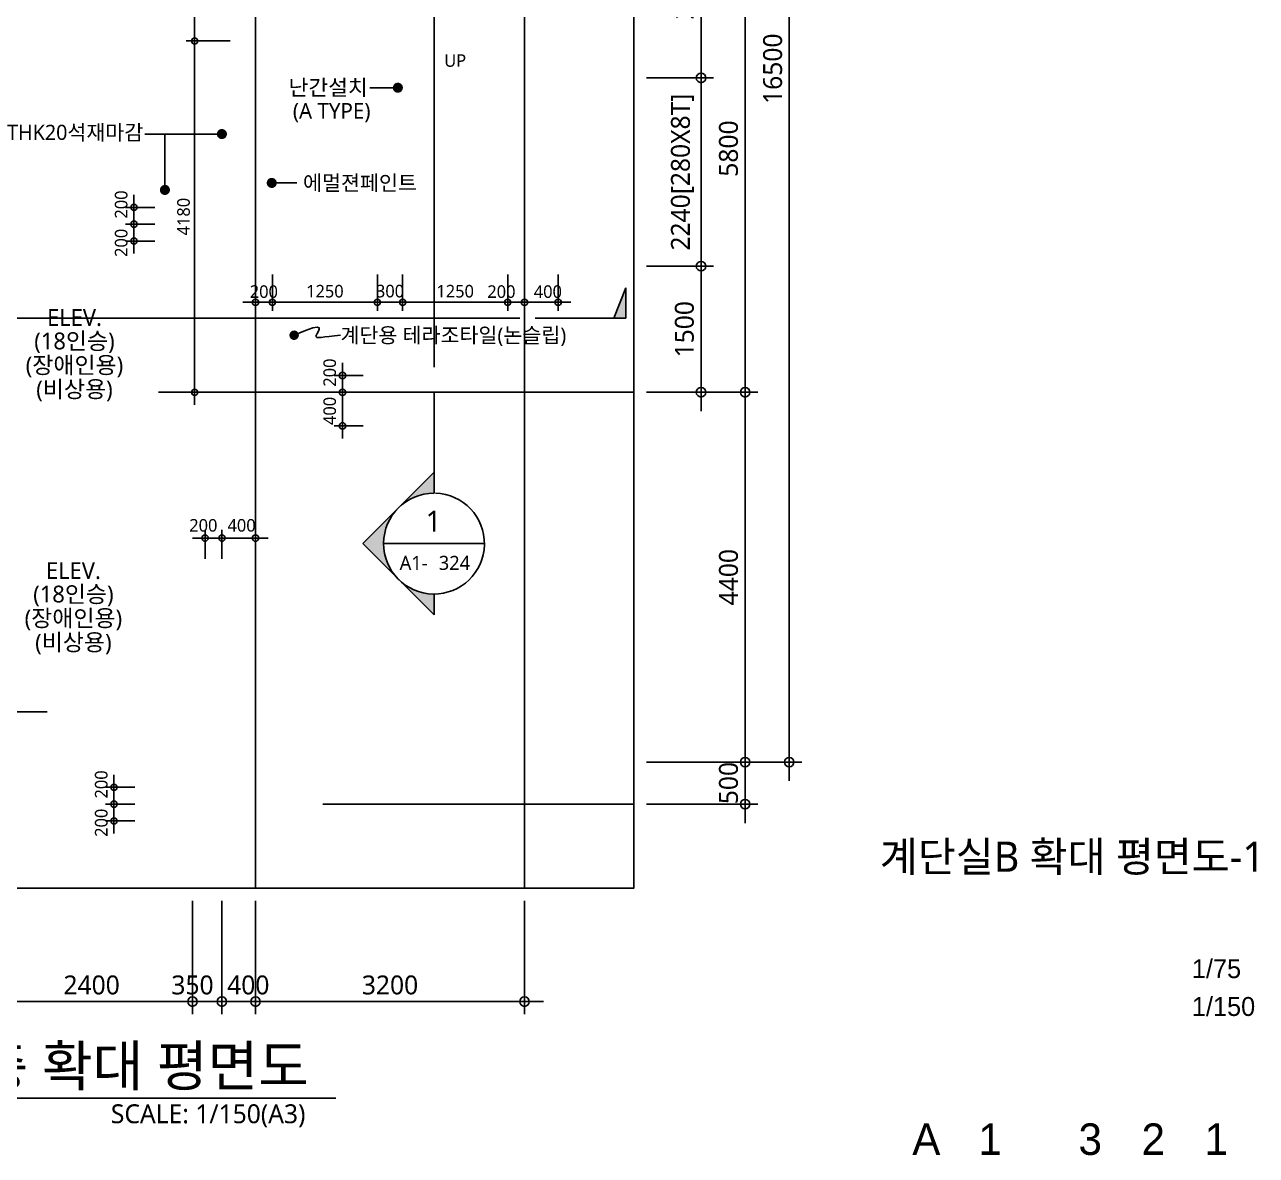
# Model space of a CAD drawing. Header units: millimetres. Extents: x 81033 to 452328, y -17390 to 42241.
# Drawn here: x 124457 to 139111, y 1396 to 14849 of the extents above; entities that cross this region are included whole.
import ezdxf
from ezdxf.enums import TextEntityAlignment as Align

# ---------------------------------------------------------------- set-up
doc = ezdxf.new("R2010")
doc.units = ezdxf.units.MM
doc.header["$LTSCALE"] = 100
doc.header["$MEASUREMENT"] = 0
doc.header["$PDSIZE"] = -10
doc.linetypes.add('CEN', pattern=[62, 60, -1, 0, -1])
doc.layers.get('0').update_dxf_attribs({"linetype": 'CONTINUOUS'})
doc.layers.get('Defpoints').update_dxf_attribs({"color": 171, "linetype": 'CONTINUOUS'})
for name, color, linetype in [('CEN(ST)', 1, 'CEN'), ('LED', 7, 'CONTINUOUS'), ('NDIM', 7, 'CONTINUOUS'), ('SYM', 7, 'CONTINUOUS'), ('TEXT', 3, 'CONTINUOUS'), ('TEXT(MIN)', 7, 'CONTINUOUS'), ('TEXT(노트)', 7, 'CONTINUOUS'), ('TEXT-TITLE', 6, 'CONTINUOUS'), ('TEXT-기입', 6, 'CONTINUOUS')]:
    doc.layers.add(name, color=color, linetype=linetype)
doc.styles.add('CGS', font='cgse', dxfattribs={"bigfont": 'cgs'})
doc.styles.add('나눔바른고딕', font='NanumBarunGothic.ttf')
doc.dimstyles.new('NDIM 1200', dxfattribs={"dimscale": 75, "dimtxt": 3, "dimasz": 1, "dimexe": 2, "dimexo": 2, "dimgap": 1, "dimtad": 1, "dimdec": 0, "dimdsep": 46, "dimtxsty": 'CGS', "dimblk": 'DOT0', "dimcen": 1, "dimdle": 8, "dimclrd": 256, "dimclre": 256, "dimclrt": 256, "dimadec": 0, "dimazin": 0, "dimtfac": 1, "dimtdec": 0, "dimtix": 1, "dimtmove": 2, "dimatfit": 3, "dimldrblk": 'DOT0', "dimfxl": 1, "dimtolj": 1, "dimtzin": 0, "dimlwd": -1, "dimlwe": -1, "dimarcsym": 0})

# ---------------------------------------------------------------- blocks, each defined once
blk = doc.blocks.new('DOT0')
blk.add_line((-3, 0), (3, 0))
at = {"color": 6}
blk.add_circle((0, 0), 0.75, dxfattribs=at)
blk = doc.blocks.new('*D53')
at = {"layer": 'Defpoints', "color": 0, "ltscale": 0.4, "transparency": 16777216}
for p in [(131704, 11975), (132504, 11975), (131704, 10475)]:
    blk.add_point(p, dxfattribs=at)
at = {"layer": 'NDIM', "ltscale": 0.4, "transparency": 16777216}
for p, q in [((131854, 11975), (132654, 11975)), ((132504, 10550), (132504, 11900)), ((131854, 10475), (132654, 10475))]:
    blk.add_line(p, q, dxfattribs=at)
at = {"layer": 'NDIM', "ltscale": 0.4, "transparency": 16777216, "xscale": 75, "yscale": 75, "zscale": 75}
for p, rotation in [((132504, 11975), 90), ((132504, 10475), 270)]:
    blk.add_blockref('DOT0', p, dxfattribs=dict(at, rotation=rotation))
at = {"layer": 'NDIM', "ltscale": 0.4, "transparency": 16777216, "insert": (132307, 11225), "char_height": 225, "attachment_point": 5, "rotation": 90, "style": '나눔바른고딕'}
blk.add_mtext('\\A1;1500', dxfattribs=at)
blk = doc.blocks.new('*D54')
at = {"layer": 'Defpoints', "color": 0, "ltscale": 0.4, "transparency": 16777216}
for p in [(131704, 14215), (132504, 14215), (131704, 11975)]:
    blk.add_point(p, dxfattribs=at)
at = {"layer": 'NDIM', "ltscale": 0.4, "transparency": 16777216}
for p, q in [((131854, 14215), (132654, 14215)), ((132504, 12050), (132504, 14140)), ((131854, 11975), (132654, 11975))]:
    blk.add_line(p, q, dxfattribs=at)
at = {"layer": 'NDIM', "ltscale": 0.4, "transparency": 16777216, "xscale": 75, "yscale": 75, "zscale": 75}
for p, rotation in [((132504, 14215), 90), ((132504, 11975), 270)]:
    blk.add_blockref('DOT0', p, dxfattribs=dict(at, rotation=rotation))
at = {"layer": 'NDIM', "ltscale": 0.4, "transparency": 16777216, "insert": (132284, 13095), "char_height": 225, "attachment_point": 5, "rotation": 90, "style": '나눔바른고딕'}
blk.add_mtext('\\A1;2240[280X8T]', dxfattribs=at)
blk = doc.blocks.new('*D55')
at = {"layer": 'Defpoints', "color": 0, "ltscale": 0.4, "transparency": 16777216}
for p in [(131704, 16275), (132504, 16275), (131704, 14215)]:
    blk.add_point(p, dxfattribs=at)
at = {"layer": 'NDIM', "ltscale": 0.4, "transparency": 16777216}
for p, q in [((131854, 16275), (132654, 16275)), ((132504, 14290), (132504, 16200)), ((131854, 14215), (132654, 14215))]:
    blk.add_line(p, q, dxfattribs=at)
at = {"layer": 'NDIM', "ltscale": 0.4, "transparency": 16777216, "xscale": 75, "yscale": 75, "zscale": 75}
for p, rotation in [((132504, 16275), 90), ((132504, 14215), 270)]:
    blk.add_blockref('DOT0', p, dxfattribs=dict(at, rotation=rotation))
at = {"layer": 'NDIM', "ltscale": 0.4, "transparency": 16777216, "insert": (132307, 15245), "char_height": 225, "attachment_point": 5, "rotation": 90, "style": '나눔바른고딕'}
blk.add_mtext('\\A1;2060', dxfattribs=at)
blk = doc.blocks.new('SECTION-11')
at = {"layer": 'SYM'}
h = blk.add_hatch(color=256, dxfattribs=at)
h.paths.add_polyline_path([(170777, 11530), (171201, 11106, -0.414214), (171201, 11954)])
h.paths.add_polyline_path([(171201, 11106), (171625, 10682), (171625, 10930, -0.198912)])
h.paths.add_polyline_path([(171201, 11954, -0.198912), (171625, 12130), (171625, 12379)])
at = {"layer": 'Defpoints'}
blk.add_line((171625, 13930), (171625, 25132), dxfattribs=at)
at = {"layer": 'SYM'}
for p, q in [((171625, 13630), (171625, 13930)), ((171625, 12130), (171625, 13330)), ((171625, 12379), (170777, 11530)), ((171625, 10682), (170777, 11530)), ((171025, 11530), (172225, 11530)), ((171625, 10682), (171625, 10930))]:
    blk.add_line(p, q, dxfattribs=at)
blk.add_arc((171625, 11530), 600, 90, 88.3138, dxfattribs=at)
blk = doc.blocks.new('*D59')
at = {"layer": 'Defpoints', "color": 0, "ltscale": 0.4, "transparency": 16777216}
for p in [(131704, 16275), (133029, 16275), (131704, 10475)]:
    blk.add_point(p, dxfattribs=at)
at = {"layer": 'NDIM', "ltscale": 0.4, "transparency": 16777216}
for p, q in [((131854, 16275), (133179, 16275)), ((133029, 10550), (133029, 16200)), ((131854, 10475), (133179, 10475))]:
    blk.add_line(p, q, dxfattribs=at)
at = {"layer": 'NDIM', "ltscale": 0.4, "transparency": 16777216, "xscale": 75, "yscale": 75, "zscale": 75}
for p, rotation in [((133029, 16275), 90), ((133029, 10475), 270)]:
    blk.add_blockref('DOT0', p, dxfattribs=dict(at, rotation=rotation))
at = {"layer": 'NDIM', "ltscale": 0.4, "transparency": 16777216, "insert": (132832, 13375), "char_height": 225, "attachment_point": 5, "rotation": 90, "style": '나눔바른고딕'}
blk.add_mtext('\\A1;5800', dxfattribs=at)
blk = doc.blocks.new('*D63')
at = {"layer": 'Defpoints', "color": 0, "ltscale": 0.4, "transparency": 16777216}
for p in [(131704, 10475), (131704, 6075), (133029, 6075)]:
    blk.add_point(p, dxfattribs=at)
at = {"layer": 'NDIM', "ltscale": 0.4, "transparency": 16777216}
for p, q in [((131854, 10475), (133179, 10475)), ((133029, 10400), (133029, 6150)), ((131854, 6075), (133179, 6075))]:
    blk.add_line(p, q, dxfattribs=at)
at = {"layer": 'NDIM', "ltscale": 0.4, "transparency": 16777216, "xscale": 75, "yscale": 75, "zscale": 75}
for p, rotation in [((133029, 10475), 90), ((133029, 6075), 270)]:
    blk.add_blockref('DOT0', p, dxfattribs=dict(at, rotation=rotation))
at = {"layer": 'NDIM', "ltscale": 0.4, "transparency": 16777216, "insert": (132832, 8275), "char_height": 225, "attachment_point": 5, "rotation": 90, "style": '나눔바른고딕'}
blk.add_mtext('\\A1;4400', dxfattribs=at)
blk = doc.blocks.new('*D64')
at = {"layer": 'Defpoints', "color": 0, "ltscale": 0.4, "transparency": 16777216}
for p in [(131704, 6075), (133029, 6075), (131704, 5575)]:
    blk.add_point(p, dxfattribs=at)
at = {"layer": 'NDIM', "ltscale": 0.4, "transparency": 16777216}
for p, q in [((133029, 6150), (133029, 6225)), ((131854, 6075), (133179, 6075)), ((133029, 5575), (133029, 6075)), ((131854, 5575), (133179, 5575)), ((133029, 5500), (133029, 5425))]:
    blk.add_line(p, q, dxfattribs=at)
at = {"layer": 'NDIM', "ltscale": 0.4, "transparency": 16777216, "xscale": 75, "yscale": 75, "zscale": 75}
for p, rotation in [((133029, 6075), 270), ((133029, 5575), 90)]:
    blk.add_blockref('DOT0', p, dxfattribs=dict(at, rotation=rotation))
at = {"layer": 'NDIM', "ltscale": 0.4, "transparency": 16777216, "insert": (132832, 5825), "char_height": 225, "attachment_point": 5, "rotation": 90, "style": '나눔바른고딕'}
blk.add_mtext('\\A1;500', dxfattribs=at)
blk = doc.blocks.new('*D65')
at = {"layer": 'Defpoints', "color": 0, "ltscale": 0.4, "transparency": 16777216}
for p in [(131704, 22575), (131704, 6075), (133554, 6075)]:
    blk.add_point(p, dxfattribs=at)
at = {"layer": 'NDIM', "ltscale": 0.4, "transparency": 16777216}
for p, q in [((131854, 22575), (133704, 22575)), ((133554, 22500), (133554, 6150)), ((131854, 6075), (133704, 6075))]:
    blk.add_line(p, q, dxfattribs=at)
at = {"layer": 'NDIM', "ltscale": 0.4, "transparency": 16777216, "xscale": 75, "yscale": 75, "zscale": 75}
for p, rotation in [((133554, 22575), 90), ((133554, 6075), 270)]:
    blk.add_blockref('DOT0', p, dxfattribs=dict(at, rotation=rotation))
at = {"layer": 'NDIM', "ltscale": 0.4, "transparency": 16777216, "insert": (133357, 14325), "char_height": 225, "attachment_point": 5, "rotation": 90, "style": '나눔바른고딕'}
blk.add_mtext('\\A1;16500', dxfattribs=at)
blk = doc.blocks.new('*D204')
at = {"layer": 'Defpoints', "color": 0, "ltscale": 0.4, "transparency": 16777216}
for p in [(125757, 12675), (126104, 12675), (126104, 12475)]:
    blk.add_point(p, dxfattribs=at)
at = {"layer": 'NDIM', "ltscale": 0.4, "transparency": 16777216}
for p, q in [((126004, 12675), (125657, 12675)), ((125757, 12525), (125757, 12625)), ((126004, 12475), (125657, 12475))]:
    blk.add_line(p, q, dxfattribs=at)
at = {"layer": 'NDIM', "ltscale": 0.4, "transparency": 16777216, "xscale": 50, "yscale": 50, "zscale": 50}
for p, rotation in [((125757, 12675), 90), ((125757, 12475), 270)]:
    blk.add_blockref('DOT0', p, dxfattribs=dict(at, rotation=rotation))
at = {"layer": 'NDIM', "ltscale": 0.4, "transparency": 16777216, "insert": (125606, 12709), "char_height": 150, "attachment_point": 5, "rotation": 90, "style": '나눔바른고딕'}
blk.add_mtext('\\A1;200', dxfattribs=at)
blk = doc.blocks.new('*D205')
at = {"layer": 'Defpoints', "color": 0, "ltscale": 0.4, "transparency": 16777216}
for p in [(126104, 12475), (125757, 12275), (126104, 12275)]:
    blk.add_point(p, dxfattribs=at)
at = {"layer": 'NDIM', "ltscale": 0.4, "transparency": 16777216}
for p, q in [((126004, 12475), (125657, 12475)), ((125757, 12425), (125757, 12325)), ((126004, 12275), (125657, 12275))]:
    blk.add_line(p, q, dxfattribs=at)
at = {"layer": 'NDIM', "ltscale": 0.4, "transparency": 16777216, "xscale": 50, "yscale": 50, "zscale": 50}
for p, rotation in [((125757, 12475), 90), ((125757, 12275), 270)]:
    blk.add_blockref('DOT0', p, dxfattribs=dict(at, rotation=rotation))
at = {"layer": 'NDIM', "ltscale": 0.4, "transparency": 16777216, "insert": (125606, 12253), "char_height": 150, "attachment_point": 5, "rotation": 90, "style": '나눔바른고딕'}
blk.add_mtext('\\A1;200', dxfattribs=at)
blk = doc.blocks.new('*D234')
at = {"layer": 'Defpoints', "color": 0, "ltscale": 0.4, "transparency": 16777216}
for p in [(127204, 8740), (126804, 8392), (127204, 8392)]:
    blk.add_point(p, dxfattribs=at)
at = {"layer": 'NDIM', "ltscale": 0.4, "transparency": 16777216}
for p, q in [((126804, 8492), (126804, 8840)), ((127204, 8492), (127204, 8840)), ((126854, 8740), (127154, 8740))]:
    blk.add_line(p, q, dxfattribs=at)
at = {"layer": 'NDIM', "ltscale": 0.4, "transparency": 16777216, "xscale": 50, "yscale": 50, "zscale": 50, "rotation": 180}
blk.add_blockref('DOT0', (126804, 8740), dxfattribs=at)
at = {"layer": 'NDIM', "ltscale": 0.4, "transparency": 16777216, "xscale": 50, "yscale": 50, "zscale": 50}
blk.add_blockref('DOT0', (127204, 8740), dxfattribs=at)
at = {"layer": 'NDIM', "ltscale": 0.4, "transparency": 16777216, "insert": (127038, 8891), "char_height": 150, "attachment_point": 5, "style": '나눔바른고딕'}
blk.add_mtext('\\A1;400', dxfattribs=at)
blk = doc.blocks.new('*D235')
at = {"layer": 'Defpoints', "color": 0, "ltscale": 0.4, "transparency": 16777216}
for p in [(126604, 8740), (126604, 8392), (126804, 8392)]:
    blk.add_point(p, dxfattribs=at)
at = {"layer": 'NDIM', "ltscale": 0.4, "transparency": 16777216}
for p, q in [((126604, 8492), (126604, 8840)), ((126804, 8492), (126804, 8840)), ((126754, 8740), (126654, 8740))]:
    blk.add_line(p, q, dxfattribs=at)
at = {"layer": 'NDIM', "ltscale": 0.4, "transparency": 16777216, "xscale": 50, "yscale": 50, "zscale": 50, "rotation": 180}
blk.add_blockref('DOT0', (126604, 8740), dxfattribs=at)
at = {"layer": 'NDIM', "ltscale": 0.4, "transparency": 16777216, "xscale": 50, "yscale": 50, "zscale": 50}
blk.add_blockref('DOT0', (126804, 8740), dxfattribs=at)
at = {"layer": 'NDIM', "ltscale": 0.4, "transparency": 16777216, "insert": (126583, 8891), "char_height": 150, "attachment_point": 5, "style": '나눔바른고딕'}
blk.add_mtext('\\A1;200', dxfattribs=at)
blk = doc.blocks.new('*D236')
at = {"layer": 'Defpoints', "color": 0, "ltscale": 0.4, "transparency": 16777216}
for p in [(128238, 10675), (128586, 10675), (128586, 10475)]:
    blk.add_point(p, dxfattribs=at)
at = {"layer": 'NDIM', "ltscale": 0.4, "transparency": 16777216}
for p, q in [((128486, 10675), (128138, 10675)), ((128238, 10525), (128238, 10625)), ((128486, 10475), (128138, 10475))]:
    blk.add_line(p, q, dxfattribs=at)
at = {"layer": 'NDIM', "ltscale": 0.4, "transparency": 16777216, "xscale": 50, "yscale": 50, "zscale": 50}
for p, rotation in [((128238, 10675), 90), ((128238, 10475), 270)]:
    blk.add_blockref('DOT0', p, dxfattribs=dict(at, rotation=rotation))
at = {"layer": 'NDIM', "ltscale": 0.4, "transparency": 16777216, "insert": (128087, 10709), "char_height": 150, "attachment_point": 5, "rotation": 90, "style": '나눔바른고딕'}
blk.add_mtext('\\A1;200', dxfattribs=at)
blk = doc.blocks.new('*D237')
at = {"layer": 'Defpoints', "color": 0, "ltscale": 0.4, "transparency": 16777216}
for p in [(128586, 10475), (128238, 10075), (128586, 10075)]:
    blk.add_point(p, dxfattribs=at)
at = {"layer": 'NDIM', "ltscale": 0.4, "transparency": 16777216}
for p, q in [((128486, 10475), (128138, 10475)), ((128238, 10425), (128238, 10125)), ((128486, 10075), (128138, 10075))]:
    blk.add_line(p, q, dxfattribs=at)
at = {"layer": 'NDIM', "ltscale": 0.4, "transparency": 16777216, "xscale": 50, "yscale": 50, "zscale": 50}
for p, rotation in [((128238, 10475), 90), ((128238, 10075), 270)]:
    blk.add_blockref('DOT0', p, dxfattribs=dict(at, rotation=rotation))
at = {"layer": 'NDIM', "ltscale": 0.4, "transparency": 16777216, "insert": (128087, 10253), "char_height": 150, "attachment_point": 5, "rotation": 90, "style": '나눔바른고딕'}
blk.add_mtext('\\A1;400', dxfattribs=at)
blk = doc.blocks.new('*D238')
at = {"layer": 'Defpoints', "color": 0, "ltscale": 0.4, "transparency": 16777216}
for p in [(127404, 11975), (128654, 11975), (127404, 11546)]:
    blk.add_point(p, dxfattribs=at)
at = {"layer": 'NDIM', "ltscale": 0.4, "transparency": 16777216}
for p, q in [((127404, 11875), (127404, 11446)), ((128654, 11875), (128654, 11446)), ((128604, 11546), (127454, 11546))]:
    blk.add_line(p, q, dxfattribs=at)
at = {"layer": 'NDIM', "ltscale": 0.4, "transparency": 16777216, "xscale": 50, "yscale": 50, "zscale": 50, "rotation": 180}
blk.add_blockref('DOT0', (127404, 11546), dxfattribs=at)
at = {"layer": 'NDIM', "ltscale": 0.4, "transparency": 16777216, "xscale": 50, "yscale": 50, "zscale": 50}
blk.add_blockref('DOT0', (128654, 11546), dxfattribs=at)
at = {"layer": 'NDIM', "ltscale": 0.4, "transparency": 16777216, "insert": (128029, 11677), "char_height": 150, "attachment_point": 5, "style": '나눔바른고딕'}
blk.add_mtext('\\A1;1250', dxfattribs=at)
blk = doc.blocks.new('*D239')
at = {"layer": 'Defpoints', "color": 0, "ltscale": 0.4, "transparency": 16777216}
for p in [(128654, 11975), (128954, 11975), (128954, 11546)]:
    blk.add_point(p, dxfattribs=at)
at = {"layer": 'NDIM', "ltscale": 0.4, "transparency": 16777216}
for p, q in [((128654, 11875), (128654, 11446)), ((128954, 11875), (128954, 11446)), ((128604, 11546), (128554, 11546)), ((128654, 11546), (128954, 11546)), ((129004, 11546), (129054, 11546))]:
    blk.add_line(p, q, dxfattribs=at)
at = {"layer": 'NDIM', "ltscale": 0.4, "transparency": 16777216, "xscale": 50, "yscale": 50, "zscale": 50}
blk.add_blockref('DOT0', (128654, 11546), dxfattribs=at)
at = {"layer": 'NDIM', "ltscale": 0.4, "transparency": 16777216, "xscale": 50, "yscale": 50, "zscale": 50, "rotation": 180}
blk.add_blockref('DOT0', (128954, 11546), dxfattribs=at)
at = {"layer": 'NDIM', "ltscale": 0.4, "transparency": 16777216, "insert": (128804, 11678), "char_height": 150, "attachment_point": 5, "style": '나눔바른고딕'}
blk.add_mtext('\\A1;300', dxfattribs=at)
blk = doc.blocks.new('*D240')
at = {"layer": 'Defpoints', "color": 0, "ltscale": 0.4, "transparency": 16777216}
for p in [(128954, 11975), (130204, 11975), (130204, 11546)]:
    blk.add_point(p, dxfattribs=at)
at = {"layer": 'NDIM', "ltscale": 0.4, "transparency": 16777216}
for p, q in [((128954, 11875), (128954, 11446)), ((130204, 11875), (130204, 11446)), ((129004, 11546), (130154, 11546))]:
    blk.add_line(p, q, dxfattribs=at)
at = {"layer": 'NDIM', "ltscale": 0.4, "transparency": 16777216, "xscale": 50, "yscale": 50, "zscale": 50, "rotation": 180}
blk.add_blockref('DOT0', (128954, 11546), dxfattribs=at)
at = {"layer": 'NDIM', "ltscale": 0.4, "transparency": 16777216, "xscale": 50, "yscale": 50, "zscale": 50}
blk.add_blockref('DOT0', (130204, 11546), dxfattribs=at)
at = {"layer": 'NDIM', "ltscale": 0.4, "transparency": 16777216, "insert": (129579, 11677), "char_height": 150, "attachment_point": 5, "style": '나눔바른고딕'}
blk.add_mtext('\\A1;1250', dxfattribs=at)
blk = doc.blocks.new('*D241')
at = {"layer": 'Defpoints', "color": 0, "ltscale": 0.4, "transparency": 16777216}
for p in [(127204, 11975), (127404, 11975), (127404, 11546)]:
    blk.add_point(p, dxfattribs=at)
at = {"layer": 'NDIM', "ltscale": 0.4, "transparency": 16777216}
for p, q in [((127204, 11875), (127204, 11446)), ((127404, 11875), (127404, 11446)), ((127254, 11546), (127354, 11546))]:
    blk.add_line(p, q, dxfattribs=at)
at = {"layer": 'NDIM', "ltscale": 0.4, "transparency": 16777216, "xscale": 50, "yscale": 50, "zscale": 50, "rotation": 180}
blk.add_blockref('DOT0', (127204, 11546), dxfattribs=at)
at = {"layer": 'NDIM', "ltscale": 0.4, "transparency": 16777216, "xscale": 50, "yscale": 50, "zscale": 50}
blk.add_blockref('DOT0', (127404, 11546), dxfattribs=at)
at = {"layer": 'NDIM', "ltscale": 0.4, "transparency": 16777216, "insert": (127303, 11672), "char_height": 150, "attachment_point": 5, "style": '나눔바른고딕'}
blk.add_mtext('\\A1;200', dxfattribs=at)
blk = doc.blocks.new('*D242')
at = {"layer": 'Defpoints', "color": 0, "ltscale": 0.4, "transparency": 16777216}
for p in [(130204, 11975), (130404, 11975), (130204, 11546)]:
    blk.add_point(p, dxfattribs=at)
at = {"layer": 'NDIM', "ltscale": 0.4, "transparency": 16777216}
for p, q in [((130204, 11875), (130204, 11446)), ((130404, 11875), (130404, 11446)), ((130354, 11546), (130254, 11546))]:
    blk.add_line(p, q, dxfattribs=at)
at = {"layer": 'NDIM', "ltscale": 0.4, "transparency": 16777216, "xscale": 50, "yscale": 50, "zscale": 50, "rotation": 180}
blk.add_blockref('DOT0', (130204, 11546), dxfattribs=at)
at = {"layer": 'NDIM', "ltscale": 0.4, "transparency": 16777216, "xscale": 50, "yscale": 50, "zscale": 50}
blk.add_blockref('DOT0', (130404, 11546), dxfattribs=at)
at = {"layer": 'NDIM', "ltscale": 0.4, "transparency": 16777216, "insert": (130129, 11672), "char_height": 150, "attachment_point": 5, "style": '나눔바른고딕'}
blk.add_mtext('\\A1;200', dxfattribs=at)
blk = doc.blocks.new('*D243')
at = {"layer": 'Defpoints', "color": 0, "ltscale": 0.4, "transparency": 16777216}
for p in [(130404, 11975), (130804, 11975), (130804, 11546)]:
    blk.add_point(p, dxfattribs=at)
at = {"layer": 'NDIM', "ltscale": 0.4, "transparency": 16777216}
for p, q in [((130404, 11875), (130404, 11446)), ((130804, 11875), (130804, 11446)), ((130354, 11546), (130304, 11546)), ((130404, 11546), (130804, 11546)), ((130854, 11546), (130904, 11546))]:
    blk.add_line(p, q, dxfattribs=at)
at = {"layer": 'NDIM', "ltscale": 0.4, "transparency": 16777216, "xscale": 50, "yscale": 50, "zscale": 50}
blk.add_blockref('DOT0', (130404, 11546), dxfattribs=at)
at = {"layer": 'NDIM', "ltscale": 0.4, "transparency": 16777216, "xscale": 50, "yscale": 50, "zscale": 50, "rotation": 180}
blk.add_blockref('DOT0', (130804, 11546), dxfattribs=at)
at = {"layer": 'NDIM', "ltscale": 0.4, "transparency": 16777216, "insert": (130682, 11672), "char_height": 150, "attachment_point": 5, "style": '나눔바른고딕'}
blk.add_mtext('\\A1;400', dxfattribs=at)
blk = doc.blocks.new('*D254')
at = {"layer": 'Defpoints', "color": 0, "ltscale": 0.4, "transparency": 16777216}
for p in [(125520, 5775), (125867, 5775), (125867, 5575)]:
    blk.add_point(p, dxfattribs=at)
at = {"layer": 'NDIM', "ltscale": 0.4, "transparency": 16777216}
for p, q in [((125767, 5775), (125420, 5775)), ((125520, 5625), (125520, 5725)), ((125767, 5575), (125420, 5575))]:
    blk.add_line(p, q, dxfattribs=at)
at = {"layer": 'NDIM', "ltscale": 0.4, "transparency": 16777216, "xscale": 50, "yscale": 50, "zscale": 50}
for p, rotation in [((125520, 5775), 90), ((125520, 5575), 270)]:
    blk.add_blockref('DOT0', p, dxfattribs=dict(at, rotation=rotation))
at = {"layer": 'NDIM', "ltscale": 0.4, "transparency": 16777216, "insert": (125369, 5809), "char_height": 150, "attachment_point": 5, "rotation": 90, "style": '나눔바른고딕'}
blk.add_mtext('\\A1;200', dxfattribs=at)
blk = doc.blocks.new('*D255')
at = {"layer": 'Defpoints', "color": 0, "ltscale": 0.4, "transparency": 16777216}
for p in [(125867, 5575), (125520, 5375), (125867, 5375)]:
    blk.add_point(p, dxfattribs=at)
at = {"layer": 'NDIM', "ltscale": 0.4, "transparency": 16777216}
for p, q in [((125767, 5575), (125420, 5575)), ((125520, 5525), (125520, 5425)), ((125767, 5375), (125420, 5375))]:
    blk.add_line(p, q, dxfattribs=at)
at = {"layer": 'NDIM', "ltscale": 0.4, "transparency": 16777216, "xscale": 50, "yscale": 50, "zscale": 50}
for p, rotation in [((125520, 5575), 90), ((125520, 5375), 270)]:
    blk.add_blockref('DOT0', p, dxfattribs=dict(at, rotation=rotation))
at = {"layer": 'NDIM', "ltscale": 0.4, "transparency": 16777216, "insert": (125369, 5353), "char_height": 150, "attachment_point": 5, "rotation": 90, "style": '나눔바른고딕'}
blk.add_mtext('\\A1;200', dxfattribs=at)
blk = doc.blocks.new('*D256')
at = {"layer": 'Defpoints', "color": 0, "ltscale": 0.4, "transparency": 16777216}
for p in [(126479, 15755), (127004, 15755), (127004, 14655)]:
    blk.add_point(p, dxfattribs=at)
at = {"layer": 'NDIM', "ltscale": 0.4, "transparency": 16777216}
for p, q in [((126904, 15755), (126379, 15755)), ((126479, 14705), (126479, 15705)), ((126904, 14655), (126379, 14655))]:
    blk.add_line(p, q, dxfattribs=at)
at = {"layer": 'NDIM', "ltscale": 0.4, "transparency": 16777216, "xscale": 50, "yscale": 50, "zscale": 50}
for p, rotation in [((126479, 15755), 90), ((126479, 14655), 270)]:
    blk.add_blockref('DOT0', p, dxfattribs=dict(at, rotation=rotation))
at = {"layer": 'NDIM', "ltscale": 0.4, "transparency": 16777216, "insert": (126336, 15189), "char_height": 150, "attachment_point": 5, "rotation": 90, "style": '나눔바른고딕'}
blk.add_mtext('\\A1;1100', dxfattribs=at)
blk = doc.blocks.new('*D257')
at = {"layer": 'Defpoints', "color": 0, "ltscale": 0.4, "transparency": 16777216}
for p in [(127004, 14655), (126479, 10475), (127004, 10475)]:
    blk.add_point(p, dxfattribs=at)
at = {"layer": 'NDIM', "ltscale": 0.4, "transparency": 16777216}
for p, q in [((126904, 14655), (126379, 14655)), ((126479, 14605), (126479, 10525)), ((126904, 10475), (126379, 10475))]:
    blk.add_line(p, q, dxfattribs=at)
at = {"layer": 'NDIM', "ltscale": 0.4, "transparency": 16777216, "xscale": 50, "yscale": 50, "zscale": 50}
for p, rotation in [((126479, 14655), 90), ((126479, 10475), 270)]:
    blk.add_blockref('DOT0', p, dxfattribs=dict(at, rotation=rotation))
at = {"layer": 'NDIM', "ltscale": 0.4, "transparency": 16777216, "insert": (126348, 12565), "char_height": 150, "attachment_point": 5, "rotation": 90, "style": '나눔바른고딕'}
blk.add_mtext('\\A1;4180', dxfattribs=at)
blk = doc.blocks.new('_Dot')
at = {"color": 0, "linetype": 'ByBlock', "lineweight": -2}
blk.add_line((-0.5, 0), (-1, 0), dxfattribs=at)
at = {"color": 0, "linetype": 'ByBlock', "const_width": 0.5}
blk.add_lwpolyline([(-0.25, 0, 1), (0.25, 0, 1)], format="xyb", close=True, dxfattribs=at)
blk = doc.blocks.new('*D579')
at = {"layer": 'Defpoints', "color": 0, "ltscale": 0.4, "transparency": 16777216}
for p in [(124054, 4575), (126454, 4575), (124054, 3225)]:
    blk.add_point(p, dxfattribs=at)
at = {"layer": 'NDIM', "ltscale": 0.4, "transparency": 16777216}
for p, q in [((124054, 4425), (124054, 3075)), ((126454, 4425), (126454, 3075)), ((126379, 3225), (124129, 3225))]:
    blk.add_line(p, q, dxfattribs=at)
at = {"layer": 'NDIM', "ltscale": 0.4, "transparency": 16777216, "xscale": 75, "yscale": 75, "zscale": 75, "rotation": 180}
blk.add_blockref('DOT0', (124054, 3225), dxfattribs=at)
at = {"layer": 'NDIM', "ltscale": 0.4, "transparency": 16777216, "xscale": 75, "yscale": 75, "zscale": 75}
blk.add_blockref('DOT0', (126454, 3225), dxfattribs=at)
at = {"layer": 'NDIM', "ltscale": 0.4, "transparency": 16777216, "insert": (125254, 3422), "char_height": 225, "attachment_point": 5, "style": '나눔바른고딕'}
blk.add_mtext('\\A1;2400', dxfattribs=at)
blk = doc.blocks.new('*D580')
at = {"layer": 'Defpoints', "color": 0, "ltscale": 0.4, "transparency": 16777216}
for p in [(127204, 4575), (130404, 4575), (130404, 3225)]:
    blk.add_point(p, dxfattribs=at)
at = {"layer": 'NDIM', "ltscale": 0.4, "transparency": 16777216}
for p, q in [((127204, 4425), (127204, 3075)), ((130404, 4425), (130404, 3075)), ((127279, 3225), (130329, 3225))]:
    blk.add_line(p, q, dxfattribs=at)
at = {"layer": 'NDIM', "ltscale": 0.4, "transparency": 16777216, "xscale": 75, "yscale": 75, "zscale": 75, "rotation": 180}
blk.add_blockref('DOT0', (127204, 3225), dxfattribs=at)
at = {"layer": 'NDIM', "ltscale": 0.4, "transparency": 16777216, "xscale": 75, "yscale": 75, "zscale": 75}
blk.add_blockref('DOT0', (130404, 3225), dxfattribs=at)
at = {"layer": 'NDIM', "ltscale": 0.4, "transparency": 16777216, "insert": (128804, 3422), "char_height": 225, "attachment_point": 5, "style": '나눔바른고딕'}
blk.add_mtext('\\A1;3200', dxfattribs=at)
blk = doc.blocks.new('*D581')
at = {"layer": 'Defpoints', "color": 0, "ltscale": 0.4, "transparency": 16777216}
for p in [(126454, 4575), (126804, 4575), (126454, 3225)]:
    blk.add_point(p, dxfattribs=at)
at = {"layer": 'NDIM', "ltscale": 0.4, "transparency": 16777216}
for p, q in [((126454, 4425), (126454, 3075)), ((126804, 4425), (126804, 3075)), ((126729, 3225), (126529, 3225))]:
    blk.add_line(p, q, dxfattribs=at)
at = {"layer": 'NDIM', "ltscale": 0.4, "transparency": 16777216, "xscale": 75, "yscale": 75, "zscale": 75, "rotation": 180}
blk.add_blockref('DOT0', (126454, 3225), dxfattribs=at)
at = {"layer": 'NDIM', "ltscale": 0.4, "transparency": 16777216, "xscale": 75, "yscale": 75, "zscale": 75}
blk.add_blockref('DOT0', (126804, 3225), dxfattribs=at)
at = {"layer": 'NDIM', "ltscale": 0.4, "transparency": 16777216, "insert": (126454, 3422), "char_height": 225, "attachment_point": 5, "style": '나눔바른고딕'}
blk.add_mtext('\\A1;350', dxfattribs=at)
blk = doc.blocks.new('*D582')
at = {"layer": 'Defpoints', "color": 0, "ltscale": 0.4, "transparency": 16777216}
for p in [(126804, 4575), (127204, 4575), (127204, 3225)]:
    blk.add_point(p, dxfattribs=at)
at = {"layer": 'NDIM', "ltscale": 0.4, "transparency": 16777216}
for p, q in [((126804, 4425), (126804, 3075)), ((127204, 4425), (127204, 3075)), ((126879, 3225), (127129, 3225))]:
    blk.add_line(p, q, dxfattribs=at)
at = {"layer": 'NDIM', "ltscale": 0.4, "transparency": 16777216, "xscale": 75, "yscale": 75, "zscale": 75, "rotation": 180}
blk.add_blockref('DOT0', (126804, 3225), dxfattribs=at)
at = {"layer": 'NDIM', "ltscale": 0.4, "transparency": 16777216, "xscale": 75, "yscale": 75, "zscale": 75}
blk.add_blockref('DOT0', (127204, 3225), dxfattribs=at)
at = {"layer": 'NDIM', "ltscale": 0.4, "transparency": 16777216, "insert": (127118, 3422), "char_height": 225, "attachment_point": 5, "style": '나눔바른고딕'}
blk.add_mtext('\\A1;400', dxfattribs=at)
blk = doc.blocks.new('A$C1AFB1B41')
at = {"layer": 'SYM'}
blk.add_hatch(color=256, dxfattribs=at).paths.add_polyline_path([(2000, 500), (1800, 0), (2000, 0)])
for p, q in [((2000, 500), (1800, 0)), ((2000, 0), (2000, 500)), ((0, 0), (250, 0)), ((500, 0), (2000, 0))]:
    blk.add_line(p, q, dxfattribs=at)

msp = doc.modelspace()

# ---------------------------------------------------------------- linework, layer by layer
at = {"ltscale": 10000}
msp.add_line((125887.5, 13547.6), (126803.9, 13547.6), dxfattribs=at)
at = {"layer": 'CEN(ST)', "ltscale": 10000}
for p, q in [((127204.4, 4574.8), (127204.4, 35624.8)), ((130404.4, 4574.8), (130404.4, 35624.8)), ((126049.4, 10474.8), (131704.4, 10474.8)), ((122753.8, 6674.8), (124725, 6674.8)), ((128004.4, 5574.8), (131704.4, 5574.8))]:
    msp.add_line(p, q, dxfattribs=at)
at = {"layer": 'Defpoints'}
msp.add_line((114294.7, 11357.7), (130169.8, 11357.7), dxfattribs=at)
at = {"layer": 'Defpoints', "ltscale": 10000}
msp.add_lwpolyline([(112104.4, 35624.8), (131704.4, 35624.8), (131704.4, 4574.8), (112104.4, 4574.8)], close=True, dxfattribs=at)
at = {"layer": 'LED', "const_width": 56.2}
msp.add_lwpolyline([(127663.2, 11182.1, -1), (127663.2, 11125.9, -1)], format="xyb", close=True, dxfattribs=at)
at = {"layer": 'LED'}
msp.add_lwpolyline([(127663.2, 11154), (127797.1, 11209.8), (127885.8, 11240), (127937.5, 11249.2), (127960.3, 11242.4), (127962.2, 11224.5), (127951.5, 11200.3), (127936.1, 11174.5), (127924.2, 11152.2), (127922.6, 11137), (127932.3, 11128.8), (127953.1, 11126.3), (127984.8, 11128.2), (128027, 11133.1), (128079.5, 11140), (128142.1, 11147.3), (128214.4, 11154)], dxfattribs=at)
at = {"layer": 'SYM'}
msp.add_line((118031.5, 2075.6), (128160.4, 2075.6), dxfattribs=at)

# ---------------------------------------------------------------- block references
msp.add_blockref('SECTION-11', (-42297.5, -2855.4))
at = {"layer": 'NDIM', "ltscale": 10000, "xscale": 120, "yscale": 120, "zscale": 120}
msp.add_blockref('_Dot', (126803.9, 13547.6), dxfattribs=at)
at = {"layer": 'SYM', "xscale": 0.7200000000000014, "yscale": 0.7200000000000014, "zscale": 0.7200000000000014}
msp.add_blockref('A$C1AFB1B41', (130169.8, 11357.7), dxfattribs=at)

# ---------------------------------------------------------------- texts
at = {"layer": 'TEXT', "style": '나눔바른고딕'}
for s, height, p in [('1', 250, (129228.8, 8817.4)), ('A1-', 166.67, (128918.8, 8362)), ('324', 166.67, (129384.5, 8362.1))]:
    msp.add_text(s, height=height, dxfattribs=at).set_placement(p)
msp.add_text('계단실B 지하2층 확대 평면도', height=480, dxfattribs=at).set_placement((127837.1, 2461.1), align=Align.MIDDLE_RIGHT)
msp.add_text('SCALE: 1/150(A3)', height=225, dxfattribs=at).set_placement((127797.8, 2002.9), align=Align.TOP_RIGHT)
at = {"layer": 'TEXT(MIN)', "style": '나눔바른고딕'}
msp.add_text('UP', height=150, dxfattribs=at).set_placement((129579.4, 14422.8), align=Align.MIDDLE_CENTER)
msp.add_text('THK20석재마감', height=180, dxfattribs=at).set_placement((125869.3, 13567.9), align=Align.MIDDLE_RIGHT)
for s, p in [('에멀젼페인트', (127768.6, 12966.2)), ('계단용 테라조타일(논슬립)', (128214.4, 11154))]:
    msp.add_text(s, height=180, dxfattribs=at).set_placement(p, align=Align.MIDDLE_LEFT)
at = {"layer": 'TEXT(노트)', "style": '나눔바른고딕'}
for s, p in [('난간설치', (128538.9, 14101.7)), ('(A TYPE)', (128571.7, 13823.7))]:
    msp.add_text(s, height=187.5, dxfattribs=at).set_placement(p, align=Align.MIDDLE_RIGHT)
for s, p in [('ELEV.', (125049.9, 11363)), ('(18인승)', (125049.9, 11076.3)), ('(장애인용)', (125049.9, 10789.6)), ('(비상용)', (125049.9, 10503)), ('ELEV.', (125037.1, 8351.6)), ('(18인승)', (125037.1, 8064.9)), ('(장애인용)', (125037.1, 7778.3)), ('(비상용)', (125037.1, 7491.6))]:
    msp.add_text(s, height=200, dxfattribs=at).set_placement(p, align=Align.MIDDLE)
at = {"layer": 'TEXT-TITLE', "style": '나눔바른고딕'}
msp.add_text('계단실B 확대 평면도-1', height=360, dxfattribs=at).set_placement((136922, 4950), align=Align.MIDDLE_CENTER)
at = {"layer": 'TEXT-기입', "style": 'CGS'}
for s, p in [('1/75', (138344.1, 3436.9)), ('1/150', (138344.1, 2986.9))]:
    msp.add_text(s, height=225, dxfattribs=at).set_placement(p, align=Align.BOTTOM_LEFT)
for s, p in [('A', (135184.6, 1588.4)), ('1', (135944, 1588.4)), ('3', (137134.6, 1588.4)), ('2', (137884.6, 1588.4)), ('1', (138634.6, 1588.4))]:
    msp.add_text(s, height=375, dxfattribs=at).set_placement(p, align=Align.MIDDLE_CENTER)

# ---------------------------------------------------------------- dimensions: what is measured, and where the dimension line sits
at = {"layer": 'NDIM', "ltscale": 0.4}
for base, p1, p2, angle, override, picture, middle in [((133554.4, 6074.8), (131704.4, 22574.8), (131704.4, 6074.8), 270, {"dimtxsty": '나눔바른고딕'}, '*D65', (133357.1, 14324.8)), ((132504.4, 16274.8), (131704.4, 14214.8), (131704.4, 16274.8), 90, {"dimtxsty": '나눔바른고딕'}, '*D55', (132307.1, 15244.8)), ((133029.4, 16274.8), (131704.4, 10474.8), (131704.4, 16274.8), 90, {"dimtxsty": '나눔바른고딕'}, '*D59', (132832.2, 13374.8)), ((126479.4, 10474.8), (127004.4, 14654.8), (127004.4, 10474.8), 270, {"dimscale": 50, "dimtxsty": '나눔바른고딕'}, '*D257', (126348, 12564.8)), ((132504.4, 11974.8), (131704.4, 10474.8), (131704.4, 11974.8), 90, {"dimtxsty": '나눔바른고딕'}, '*D53', (132307.2, 11224.8)), ((127404.4, 11546), (128654.4, 11974.8), (127404.4, 11974.8), 180, {"dimscale": 50, "dimtxsty": '나눔바른고딕'}, '*D238', (128029.4, 11677.5)), ((133029.4, 6074.8), (131704.4, 10474.8), (131704.4, 6074.8), 270, {"dimtxsty": '나눔바른고딕'}, '*D63', (132832.2, 8274.8)), ((133029.4, 6074.8), (131704.4, 5574.8), (131704.4, 6074.8), 90, {"dimtxsty": '나눔바른고딕'}, '*D64', (132832.2, 5824.8)), ((124054.4, 3224.8), (126454.4, 4574.8), (124054.4, 4574.8), 180, {"dimtxsty": '나눔바른고딕'}, '*D579', (125254.4, 3422))]:
    dim = msp.add_linear_dim(base=base, p1=p1, p2=p2, angle=angle, dimstyle='NDIM 1200', override=override, dxfattribs=at)
    dim.commit()
    dim.dimension.update_dxf_attribs({"geometry": picture, "text_midpoint": middle})
for base, p1, p2, angle, override, picture, middle in [((126479.4, 15754.8), (127004.4, 14654.8), (127004.4, 15754.8), 90, {"dimscale": 50, "dimtxsty": '나눔바른고딕'}, '*D256', (126335.6, 15188.9)), ((125757.1, 12674.8), (126104.4, 12474.8), (126104.4, 12674.8), 90, {"dimscale": 50, "dimtxsty": '나눔바른고딕'}, '*D204', (125606.2, 12708.6)), ((125757.1, 12274.8), (126104.4, 12474.8), (126104.4, 12274.8), 270, {"dimscale": 50, "dimtxsty": '나눔바른고딕'}, '*D205', (125606.2, 12253.1)), ((130204.4, 11546), (130404.4, 11974.8), (130204.4, 11974.8), 180, {"dimscale": 50, "dimtxsty": '나눔바른고딕'}, '*D242', (130129.4, 11672.5)), ((128238.3, 10674.8), (128585.6, 10474.8), (128585.6, 10674.8), 90, {"dimscale": 50, "dimtxsty": '나눔바른고딕'}, '*D236', (128087.4, 10708.6)), ((128238.3, 10074.8), (128585.6, 10474.8), (128585.6, 10074.8), 270, {"dimscale": 50, "dimtxsty": '나눔바른고딕'}, '*D237', (128087.4, 10253.1)), ((126604.4, 8739.7), (126804.4, 8392.4), (126604.4, 8392.4), 180, {"dimscale": 50, "dimtxsty": '나눔바른고딕'}, '*D235', (126582.7, 8890.6)), ((125520.1, 5774.8), (125867.4, 5574.8), (125867.4, 5774.8), 90, {"dimscale": 50, "dimtxsty": '나눔바른고딕'}, '*D254', (125369.1, 5808.6)), ((125520.1, 5374.8), (125867.4, 5574.8), (125867.4, 5374.8), 270, {"dimscale": 50, "dimtxsty": '나눔바른고딕'}, '*D255', (125369.1, 5353.1)), ((126454.4, 3224.8), (126804.4, 4574.8), (126454.4, 4574.8), 180, {"dimtxsty": '나눔바른고딕'}, '*D581', (126453.8, 3422.1))]:
    dim = msp.add_linear_dim(base=base, p1=p1, p2=p2, angle=angle, dimstyle='NDIM 1200', override=override, dxfattribs=at)
    dim.commit()
    dim.dimension.update_dxf_attribs({"geometry": picture, "text_midpoint": middle, "dimtype": 160})
dim = msp.add_linear_dim(base=(132504.4, 14214.8), p1=(131704.4, 11974.8), p2=(131704.4, 14214.8), angle=90, text='<>[280X8T]\\X', dimstyle='NDIM 1200', override={"dimtxsty": '나눔바른고딕'}, dxfattribs=at)
dim.commit()
dim.dimension.update_dxf_attribs({"geometry": '*D54', "text_midpoint": (132504.4, 13094.8)})
for base, p1, p2, override, picture, middle in [((127404.4, 11546), (127204.4, 11974.8), (127404.4, 11974.8), {"dimscale": 50, "dimtxsty": '나눔바른고딕'}, '*D241', (127302.8, 11672.5)), ((130804.4, 11546), (130404.4, 11974.8), (130804.4, 11974.8), {"dimscale": 50, "dimtxsty": '나눔바른고딕'}, '*D243', (130681.9, 11672.5)), ((127204.4, 8739.7), (126804.4, 8392.4), (127204.4, 8392.4), {"dimscale": 50, "dimtxsty": '나눔바른고딕'}, '*D234', (127038.2, 8890.6)), ((127204.4, 3224.8), (126804.4, 4574.8), (127204.4, 4574.8), {"dimtxsty": '나눔바른고딕'}, '*D582', (127117.9, 3422))]:
    dim = msp.add_linear_dim(base=base, p1=p1, p2=p2, dimstyle='NDIM 1200', override=override, dxfattribs=at)
    dim.commit()
    dim.dimension.update_dxf_attribs({"geometry": picture, "text_midpoint": middle, "dimtype": 160})
for base, p1, p2, override, picture, middle in [((128954.4, 11546), (128654.4, 11974.8), (128954.4, 11974.8), {"dimscale": 50, "dimtxsty": '나눔바른고딕'}, '*D239', (128804.4, 11677.6)), ((130204.4, 11546), (128954.4, 11974.8), (130204.4, 11974.8), {"dimscale": 50, "dimtxsty": '나눔바른고딕'}, '*D240', (129579.4, 11677.5)), ((130404.4, 3224.8), (127204.4, 4574.8), (130404.4, 4574.8), {"dimtxsty": '나눔바른고딕'}, '*D580', (128804.4, 3422.1))]:
    dim = msp.add_linear_dim(base=base, p1=p1, p2=p2, dimstyle='NDIM 1200', override=override, dxfattribs=at)
    dim.commit()
    dim.dimension.update_dxf_attribs({"geometry": picture, "text_midpoint": middle})

# ---------------------------------------------------------------- leaders
at = {"layer": 'NDIM', "ltscale": 10000}
for points in [[(128897.2, 14098.6), (128565.1, 14098.6)], [(126126, 12882.6), (126126, 13547.6), (125887.5, 13547.6)], [(127397.1, 12966.2), (127697.1, 12966.2)]]:
    msp.add_leader(points, dimstyle='NDIM 1200', override={"dimscale": 120, "dimasz": 1, "dimgap": 1, "dimtad": 0, "dimldrblk": 'Dot'}, dxfattribs=at)

doc.saveas('drawing.dxf')
